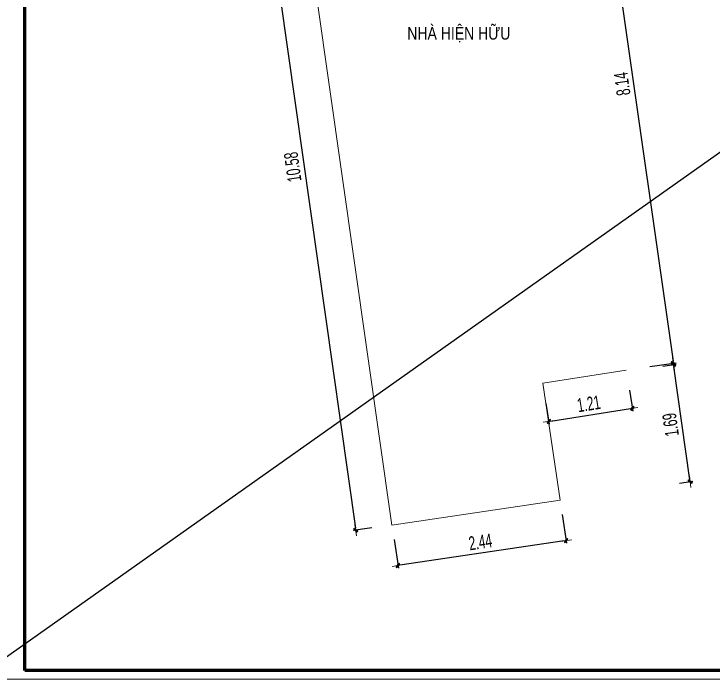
# Model space of a CAD drawing. Header units: millimetres. Extents: x 480521 to 6014615, y -961280 to 187869.
# Drawn here: x 731567 to 741602, y 134409 to 143953 of the extents above; entities that cross this region are included whole.
import ezdxf
from ezdxf.enums import TextEntityAlignment as Align

# ---------------------------------------------------------------- set-up
doc = ezdxf.new("R2010")
doc.units = ezdxf.units.MM
doc.header["$LTSCALE"] = 600
doc.header["$MEASUREMENT"] = 0
doc.layers.get('0').update_dxf_attribs({"lineweight": 0})
doc.layers.get('Defpoints').update_dxf_attribs({"lineweight": 0})
for name, color, linetype, lineweight in [('dim', 144, 'Continuous', 13), ('Khungten_LCDI', 7, 'Continuous', 25), ('LC Dim', 8, 'Continuous', 18), ('LC Net thay', 7, 'Continuous', 25), ('LC Text1', 3, 'Continuous', 20), ('LC Text2', 7, 'Continuous', 25)]:
    doc.layers.add(name, color=color, linetype=linetype, lineweight=lineweight)
doc.layers.add('KCS_Plotter', color=11, linetype='Continuous', plot=False)
doc.styles.add('HOATBIF', font='hoatbif.shx', dxfattribs={"width": 0.65})
doc.styles.add('Khungten', font='VHAVAN.TTF', dxfattribs={"width": 0.9, "height": 5000})
doc.styles.add('LC 1', font='VHAVANB.TTF')
doc.styles.add('T2', font='VHARIAL.TTF', dxfattribs={"width": 0.8})
doc.styles.add('Title', font='VHBLACK.TTF')
doc.dimstyles.new('1-100 (1-60)', dxfattribs={"dimscale": 79, "dimtxt": 2.5, "dimasz": 0.35, "dimexe": 0.5, "dimexo": 0, "dimgap": 0.8, "dimtad": 1, "dimdec": 0, "dimzin": 0, "dimdsep": 46, "dimtxsty": 'HOATBIF', "dimblk1": 'DOT', "dimblk2": 'DOT', "dimsah": 1, "dimcen": -1, "dimdle": 1, "dimclrd": 256, "dimclre": 256, "dimclrt": 4, "dimadec": 3, "dimazin": 2, "dimtfac": 0.333333, "dimtdec": 0, "dimtix": 1, "dimtmove": 2, "dimatfit": 3, "dimldrblk": 'DOT', "dimfxl": 1, "dimtvp": 0.833333, "dimtolj": 1, "dimtzin": 0, "dimarcsym": 0})

# ---------------------------------------------------------------- blocks, each defined once
blk = doc.blocks.new('lcdi fix')
at = {"layer": 'Defpoints', "lineweight": 0}
blk.add_lwpolyline([(-1200, -14850), (-1200, 14850), (40800, 14850), (40800, -14850)], close=True, dxfattribs=at)
at = {"layer": 'Khungten_LCDI', "color": 5, "lineweight": 60}
blk.add_lwpolyline([(0, -14650), (0, 14650), (40600, 14650), (40600, -14650)], close=True, dxfattribs=at)
at = {"color": 7, "style": 'Khungten', "width": 0.8}
for tag, p in [('REVISION', (39499, -10746)), ('NGAYHT', (39546, -11609))]:
    blk.add_attdef(tag, text='', height=200, dxfattribs=at).set_placement(p, align=Align.CENTER)
at = {"layer": 'LC Text1', "color": 3, "style": 'LC 1', "width": 1.834006}
for tag, p, p2 in [('TENBANVE1', (36913, -8886), (40339, -8886)), ('TENBANVE2', (36913, -9562), (40339, -9562))]:
    blk.add_attdef(tag, text='', height=250, dxfattribs=at).set_placement(p, p2, align=Align.FIT)
at = {"layer": 'LC Text1', "style": 'Title', "width": 0.7}
blk.add_attdef('SOBANVE', text='', height=250, dxfattribs=at).set_placement((39562, -13896), align=Align.CENTER)
blk = doc.blocks.new('DOT')
at = {"layer": 'dim'}
for p, q in [((-3, 0), (3, 0)), ((-1, -1), (1, 1))]:
    blk.add_line(p, q, dxfattribs=at)
blk.add_lwpolyline([(0.5, 1), (-1, -0.5), (-0.5, -1), (1, 0.5)], close=True, dxfattribs=at)
blk = doc.blocks.new('*D56')
at = {"layer": 'Defpoints', "color": 0, "transparency": 16777216}
for p in [(735214, 147048), (736704, 136577), (736474, 136544)]:
    blk.add_point(p, dxfattribs=at)
at = {"layer": 'LC Dim', "lineweight": -2, "transparency": 16777216}
for p, q in [((735214, 147048), (734945, 147010)), ((734988, 146988), (736470, 136572)), ((736704, 136577), (736435, 136539))]:
    blk.add_line(p, q, dxfattribs=at)
at = {"layer": 'LC Dim', "lineweight": -2, "transparency": 16777216, "xscale": 27.65, "yscale": 27.65, "zscale": 27.65}
for p, rotation in [((734984, 147015), 98.09818588466861), ((736474, 136544), 278.0981858846686)]:
    blk.add_blockref('DOT', p, dxfattribs=dict(at, rotation=rotation))
at = {"layer": 'LC Dim', "color": 4, "transparency": 16777216, "insert": (735569, 141757), "char_height": 197.5, "attachment_point": 5, "rotation": 98.0982, "style": 'HOATBIF'}
blk.add_mtext('\\A1;10.58', dxfattribs=at)
blk = doc.blocks.new('_Dot')
at = {"color": 0, "linetype": 'ByBlock', "lineweight": -2}
blk.add_line((-0.5, 0), (-1, 0), dxfattribs=at)
at = {"color": 0, "linetype": 'ByBlock', "const_width": 0.5}
blk.add_lwpolyline([(-0.25, 0, 1), (0.25, 0, 1)], format="xyb", close=True, dxfattribs=at)
blk = doc.blocks.new('*D58')
at = {"layer": 'Defpoints', "color": 0, "transparency": 16777216}
for p in [(739548, 146953), (740694, 138894), (741032, 138942)]:
    blk.add_point(p, dxfattribs=at)
at = {"layer": 'LC Dim', "lineweight": -2, "transparency": 16777216}
for p, q in [((739548, 146953), (739924, 147006)), ((739889, 146974), (741028, 138970)), ((740694, 138894), (741071, 138948))]:
    blk.add_line(p, q, dxfattribs=at)
at = {"layer": 'LC Dim', "lineweight": -2, "transparency": 16777216, "xscale": 27.65, "yscale": 27.65, "zscale": 27.65}
for p, rotation in [((739885, 147001), 98.09818588466861), ((741032, 138942), 278.0981858846686)]:
    blk.add_blockref('DOT', p, dxfattribs=dict(at, rotation=rotation))
at = {"layer": 'LC Dim', "color": 4, "transparency": 16777216, "insert": (740298, 142949), "char_height": 197.5, "attachment_point": 5, "rotation": 98.0982, "style": 'HOATBIF'}
blk.add_mtext('\\A1;8.14', dxfattribs=at)
blk = doc.blocks.new('*D53')
at = {"layer": 'Defpoints', "color": 0, "transparency": 16777216}
for p in [(740881, 138898), (741035, 138920), (741120, 137220)]:
    blk.add_point(p, dxfattribs=at)
at = {"layer": 'LC Dim', "lineweight": -2, "transparency": 16777216}
for p, q in [((740881, 138898), (741074, 138926)), ((741270, 137269), (741039, 138893)), ((741120, 137220), (741313, 137248))]:
    blk.add_line(p, q, dxfattribs=at)
at = {"layer": 'LC Dim', "lineweight": -2, "transparency": 16777216, "xscale": 27.65, "yscale": 27.65, "zscale": 27.65}
for p, rotation in [((741035, 138920), 98.09818588466861), ((741274, 137242), 278.0981858846686)]:
    blk.add_blockref('DOT', p, dxfattribs=dict(at, rotation=rotation))
at = {"layer": 'LC Dim', "color": 4, "transparency": 16777216, "insert": (740994, 138058), "char_height": 197.5, "attachment_point": 5, "rotation": 98.0982, "style": 'HOATBIF'}
blk.add_mtext('\\A1;1.69', dxfattribs=at)
blk = doc.blocks.new('*D54')
at = {"layer": 'Defpoints', "color": 0, "transparency": 16777216}
for p in [(740402, 138553), (739204, 138364), (740443, 138294)]:
    blk.add_point(p, dxfattribs=at)
at = {"layer": 'LC Dim', "lineweight": -2, "transparency": 16777216}
for p, q in [((740402, 138553), (740449, 138255)), ((739204, 138364), (739251, 138067)), ((739272, 138110), (740415, 138290))]:
    blk.add_line(p, q, dxfattribs=at)
at = {"layer": 'LC Dim', "lineweight": -2, "transparency": 16777216, "xscale": 27.65, "yscale": 27.65, "zscale": 27.65}
for p, rotation in [((740443, 138294), 8.958698150016682), ((739245, 138106), 188.9586981500167)]:
    blk.add_blockref('DOT', p, dxfattribs=dict(at, rotation=rotation))
at = {"layer": 'LC Dim', "color": 4, "transparency": 16777216, "insert": (739818, 138360), "char_height": 197.5, "attachment_point": 5, "rotation": 8.9587, "style": 'HOATBIF'}
blk.add_mtext('\\A1;1.21', dxfattribs=at)
blk = doc.blocks.new('*D55')
at = {"layer": 'Defpoints', "color": 0, "transparency": 16777216}
for p in [(739438, 136772), (737023, 136413), (737079, 136038)]:
    blk.add_point(p, dxfattribs=at)
at = {"layer": 'LC Dim', "lineweight": -2, "transparency": 16777216}
for p, q in [((739438, 136772), (739499, 136357)), ((737023, 136413), (737085, 135999)), ((739466, 136392), (737106, 136042))]:
    blk.add_line(p, q, dxfattribs=at)
at = {"layer": 'LC Dim', "lineweight": -2, "transparency": 16777216, "xscale": 27.65, "yscale": 27.65, "zscale": 27.65}
for p, rotation in [((739494, 136396), 8.445882651218302), ((737079, 136038), 188.4458826512183)]:
    blk.add_blockref('DOT', p, dxfattribs=dict(at, rotation=rotation))
at = {"layer": 'LC Dim', "color": 4, "transparency": 16777216, "insert": (738262, 136377), "char_height": 197.5, "attachment_point": 5, "rotation": 8.4459, "style": 'HOATBIF'}
blk.add_mtext('\\A1;2.44', dxfattribs=at)

msp = doc.modelspace()

# ---------------------------------------------------------------- linework, layer by layer
at = {"layer": 'LC Net thay', "color": 7, "linetype": 'Continuous', "lineweight": 0}
for p, q in [((736992.76, 136617.972), (735502.864, 147088.906)), ((740356.251, 138841.873), (739158.48, 138653.05)), ((739158.48, 138653.05), (739407.421, 136976.514)), ((736992.76, 136617.972), (739407.421, 136976.514))]:
    msp.add_line(p, q, dxfattribs=at)
msp.add_lwpolyline([(740356.251, 138841.873, 0, 0, 0), (739359.195, 146926.04, 1, 1, 0), (735502.864, 147088.906, 1, 1, 0)], format="xyseb", dxfattribs=at)

# ---------------------------------------------------------------- block references
at = {"layer": 'LC Net thay', "xscale": 0.6000000155618168, "yscale": 0.6000000155618168, "zscale": 0.6000000155618168}
msp.add_blockref('lcdi fix', (731724.637, 143319.193), dxfattribs=at)

# ---------------------------------------------------------------- dimensions: what is measured, and where the dimension line sits
at = {"layer": 'LC Dim'}
for base, p1, p2, picture, middle in [((736474.283, 136544.198), (735213.809, 147047.777), (736703.705, 136576.842), '*D56', (735569, 141756.852)), ((741032.02, 138942.184), (739547.66, 146952.857), (740694.326, 138894.134), '*D58', (740298.352, 142948.731)), ((741035.165, 138920.081), (741119.927, 137220.184), (740881.169, 138898.169), '*D53', (740994.209, 138058.275))]:
    dim = msp.add_linear_dim(base=base, p1=p1, p2=p2, angle=98.0981859, dimstyle='1-100 (1-60)', override={"dimdec": 2, "dimlfac": 0.001}, dxfattribs=at)
    dim.commit()
    dim.dimension.update_dxf_attribs({"geometry": picture, "text_midpoint": middle})
for p1, p2, distance, picture, middle in [((739203.973, 138364.469), (740401.744, 138553.292), -262.145, '*D54', (739818.461, 138359.909)), ((739437.837, 136771.674), (737023.176, 136413.132), 379.596, '*D55', (738262.473, 136377.118))]:
    dim = msp.add_aligned_dim(p1=p1, p2=p2, distance=distance, dimstyle='1-100 (1-60)', override={"dimdec": 2, "dimlfac": 0.001}, dxfattribs=at)
    dim.commit()
    dim.dimension.update_dxf_attribs({"geometry": picture, "text_midpoint": middle})

# ---------------------------------------------------------------- next in the draw order: texts
at = {"layer": 'LC Text2', "insert": (737213.135, 143764.908), "char_height": 180, "width": 1438.55853, "attachment_point": 1, "style": 'T2', "bg_fill": 3, "box_fill_scale": 1.5, "bg_fill_color": 256, "bg_fill_transparency": 0}
msp.add_mtext('nhµ hiÖn h÷u', dxfattribs=at)

# ---------------------------------------------------------------- next in the draw order: linework, layer by layer
at = {"layer": 'KCS_Plotter'}
msp.add_line((731004.637, 134409.193), (756204.637, 152229.194), dxfattribs=at)

doc.saveas('drawing.dxf')
